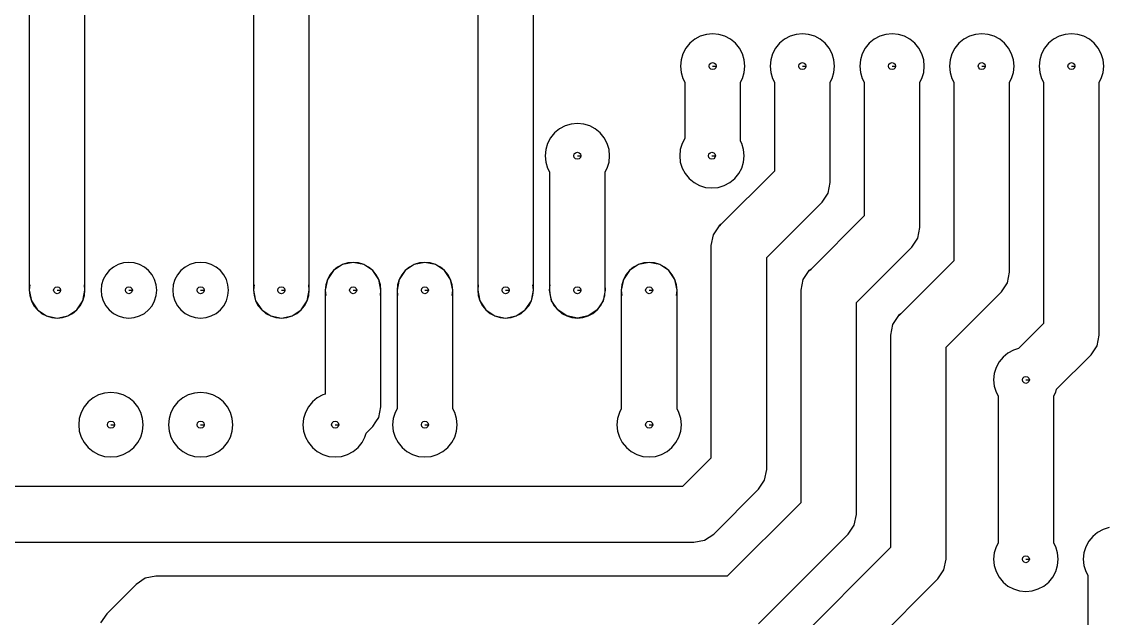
# Model space of a CAD drawing. Extents: x 1.8 to 92.2, y 1.8 to 69.3.
# Drawn here: x 22.36 to 53.02, y 18.64 to 35.55 of the extents above; entities that cross this region are included whole.
import ezdxf

# ---------------------------------------------------------------- set-up
doc = ezdxf.new("R2010")
doc.units = 0
doc.header["$LTSCALE"] = 0.000394
doc.layers.add('PLAN_1', color=7, linetype='CONTINUOUS')

msp = doc.modelspace()

# ---------------------------------------------------------------- linework, layer by layer
at = {"layer": 'PLAN_1', "color": 7}
for p, q in [((30.506939, 27.939997), (30.506939, 41.401997)), ((28.929001, 41.075199), (28.929001, 27.939997)), ((36.856937, 27.939997), (36.856937, 38.861996)), ((35.279003, 38.535194), (35.279003, 27.939997)), ((22.579002, 36.067997), (22.579002, 27.939997)), ((24.156944, 27.939997), (24.156944, 35.741199)), ((41.422817, 35.049484), (41.284401, 34.935886)), ((41.580738, 35.133892), (41.422817, 35.049484)), ((41.75209, 35.185875), (41.580738, 35.133892)), ((41.93029, 35.203423), (41.75209, 35.185875)), ((42.10849, 35.185875), (41.93029, 35.203423)), ((42.279842, 35.133892), (42.10849, 35.185875)), ((42.437763, 35.049484), (42.279842, 35.133892)), ((42.57618, 34.935886), (42.437763, 35.049484)), ((43.962818, 35.049484), (43.824402, 34.935886)), ((44.120739, 35.133892), (43.962818, 35.049484)), ((44.292091, 35.185875), (44.120739, 35.133892)), ((44.470291, 35.203423), (44.292091, 35.185875)), ((44.648491, 35.185875), (44.470291, 35.203423)), ((44.819843, 35.133892), (44.648491, 35.185875)), ((44.977764, 35.049484), (44.819843, 35.133892)), ((45.11618, 34.935886), (44.977764, 35.049484)), ((46.502819, 35.049484), (46.364403, 34.935886)), ((46.66074, 35.133892), (46.502819, 35.049484)), ((46.832092, 35.185875), (46.66074, 35.133892)), ((47.010292, 35.203423), (46.832092, 35.185875)), ((47.188492, 35.185875), (47.010292, 35.203423)), ((47.359844, 35.133892), (47.188492, 35.185875)), ((47.517765, 35.049484), (47.359844, 35.133892)), ((47.656181, 34.935886), (47.517765, 35.049484)), ((49.042816, 35.049484), (48.9044, 34.935886)), ((49.200737, 35.133892), (49.042816, 35.049484)), ((49.372089, 35.185875), (49.200737, 35.133892)), ((49.550289, 35.203423), (49.372089, 35.185875)), ((49.728489, 35.185875), (49.550289, 35.203423)), ((49.899841, 35.133892), (49.728489, 35.185875)), ((50.057762, 35.049484), (49.899841, 35.133892)), ((50.196178, 34.935886), (50.057762, 35.049484)), ((51.582817, 35.049484), (51.444401, 34.935886)), ((51.740738, 35.133892), (51.582817, 35.049484)), ((51.91209, 35.185875), (51.740738, 35.133892)), ((52.09029, 35.203423), (51.91209, 35.185875)), ((52.26849, 35.185875), (52.09029, 35.203423)), ((52.439842, 35.133892), (52.26849, 35.185875)), ((52.597763, 35.049484), (52.439842, 35.133892)), ((52.736179, 34.935886), (52.597763, 35.049484)), ((41.170803, 34.79747), (41.086395, 34.639549)), ((41.284401, 34.935886), (41.170803, 34.79747)), ((42.689777, 34.79747), (42.57618, 34.935886)), ((42.774185, 34.639549), (42.689777, 34.79747)), ((43.710804, 34.79747), (43.626396, 34.639549)), ((43.824402, 34.935886), (43.710804, 34.79747)), ((45.229778, 34.79747), (45.11618, 34.935886)), ((45.314186, 34.639549), (45.229778, 34.79747)), ((46.250805, 34.79747), (46.166397, 34.639549)), ((46.364403, 34.935886), (46.250805, 34.79747)), ((47.769779, 34.79747), (47.656181, 34.935886)), ((47.854187, 34.639549), (47.769779, 34.79747)), ((48.790802, 34.79747), (48.706394, 34.639549)), ((48.9044, 34.935886), (48.790802, 34.79747)), ((50.309776, 34.79747), (50.196178, 34.935886)), ((50.394184, 34.639549), (50.309776, 34.79747)), ((51.330803, 34.79747), (51.246395, 34.639549)), ((51.444401, 34.935886), (51.330803, 34.79747)), ((52.849777, 34.79747), (52.736179, 34.935886)), ((52.934185, 34.639549), (52.849777, 34.79747)), ((41.034412, 34.468197), (41.016861, 34.289997)), ((41.086395, 34.639549), (41.034412, 34.468197)), ((41.830292, 34.289997), (41.843689, 34.339996)), ((41.843689, 34.339996), (41.880291, 34.376598)), ((41.880291, 34.376598), (41.93029, 34.389996)), ((41.93029, 34.389996), (41.980289, 34.376598)), ((41.980289, 34.376598), (42.016891, 34.339996)), ((42.016891, 34.339996), (42.030289, 34.289997)), ((42.826168, 34.468197), (42.774185, 34.639549)), ((42.843716, 34.289997), (42.826168, 34.468197)), ((43.574413, 34.468197), (43.556862, 34.289997)), ((43.626396, 34.639549), (43.574413, 34.468197)), ((44.370293, 34.289997), (44.38369, 34.339996)), ((44.38369, 34.339996), (44.420292, 34.376598)), ((44.420292, 34.376598), (44.470291, 34.389996)), ((44.470291, 34.389996), (44.52029, 34.376598)), ((44.52029, 34.376598), (44.556892, 34.339996)), ((44.556892, 34.339996), (44.57029, 34.289997)), ((45.366169, 34.468197), (45.314186, 34.639549)), ((45.383717, 34.289997), (45.366169, 34.468197)), ((46.114414, 34.468197), (46.096863, 34.289997)), ((46.166397, 34.639549), (46.114414, 34.468197)), ((46.910294, 34.289997), (46.923691, 34.339996)), ((46.923691, 34.339996), (46.960293, 34.376598)), ((46.960293, 34.376598), (47.010292, 34.389996)), ((47.010292, 34.389996), (47.060291, 34.376598)), ((47.060291, 34.376598), (47.096893, 34.339996)), ((47.096893, 34.339996), (47.110291, 34.289997)), ((47.90617, 34.468197), (47.854187, 34.639549)), ((47.923717, 34.289997), (47.90617, 34.468197)), ((48.654411, 34.468197), (48.636864, 34.289997)), ((48.706394, 34.639549), (48.654411, 34.468197)), ((49.450291, 34.289997), (49.463688, 34.339996)), ((49.463688, 34.339996), (49.50029, 34.376598)), ((49.50029, 34.376598), (49.550289, 34.389996)), ((49.550289, 34.389996), (49.600288, 34.376598)), ((49.600288, 34.376598), (49.63689, 34.339996)), ((49.63689, 34.339996), (49.650288, 34.289997)), ((50.446167, 34.468197), (50.394184, 34.639549)), ((50.463715, 34.289997), (50.446167, 34.468197)), ((51.194412, 34.468197), (51.176865, 34.289997)), ((51.246395, 34.639549), (51.194412, 34.468197)), ((51.990292, 34.289997), (52.003689, 34.339996)), ((52.003689, 34.339996), (52.040291, 34.376598)), ((52.040291, 34.376598), (52.09029, 34.389996)), ((52.09029, 34.389996), (52.140289, 34.376598)), ((52.140289, 34.376598), (52.176891, 34.339996)), ((52.176891, 34.339996), (52.190289, 34.289997)), ((52.986168, 34.468197), (52.934185, 34.639549)), ((53.003716, 34.289997), (52.986168, 34.468197)), ((41.016861, 34.289997), (41.034412, 34.111797)), ((41.034412, 34.111797), (41.086395, 33.940445)), ((41.843689, 34.239998), (41.830292, 34.289997)), ((41.880291, 34.203396), (41.843689, 34.239998)), ((41.93029, 34.189999), (41.880291, 34.203396)), ((41.93029, 34.289997), (42.030289, 34.289997)), ((41.980289, 34.203396), (41.93029, 34.189999)), ((42.016891, 34.239998), (41.980289, 34.203396)), ((42.030289, 34.289997), (42.016891, 34.239998)), ((42.774185, 33.940445), (42.826168, 34.111797)), ((42.826168, 34.111797), (42.843716, 34.289997)), ((43.556862, 34.289997), (43.574413, 34.111797)), ((43.574413, 34.111797), (43.626396, 33.940445)), ((44.38369, 34.239998), (44.370293, 34.289997)), ((44.420292, 34.203396), (44.38369, 34.239998)), ((44.470291, 34.189999), (44.420292, 34.203396)), ((44.470291, 34.289997), (44.57029, 34.289997)), ((44.52029, 34.203396), (44.470291, 34.189999)), ((44.556892, 34.239998), (44.52029, 34.203396)), ((44.57029, 34.289997), (44.556892, 34.239998)), ((45.314186, 33.940445), (45.366169, 34.111797)), ((45.366169, 34.111797), (45.383717, 34.289997)), ((46.096863, 34.289997), (46.114414, 34.111797)), ((46.114414, 34.111797), (46.166397, 33.940445)), ((46.923691, 34.239998), (46.910294, 34.289997)), ((46.960293, 34.203396), (46.923691, 34.239998)), ((47.010292, 34.189999), (46.960293, 34.203396)), ((47.010292, 34.289997), (47.110291, 34.289997)), ((47.060291, 34.203396), (47.010292, 34.189999)), ((47.096893, 34.239998), (47.060291, 34.203396)), ((47.110291, 34.289997), (47.096893, 34.239998)), ((47.854187, 33.940445), (47.90617, 34.111797)), ((47.90617, 34.111797), (47.923717, 34.289997)), ((48.636864, 34.289997), (48.654411, 34.111797)), ((48.654411, 34.111797), (48.706394, 33.940445)), ((49.463688, 34.239998), (49.450291, 34.289997)), ((49.50029, 34.203396), (49.463688, 34.239998)), ((49.550289, 34.189999), (49.50029, 34.203396)), ((49.550289, 34.289997), (49.650288, 34.289997)), ((49.600288, 34.203396), (49.550289, 34.189999)), ((49.63689, 34.239998), (49.600288, 34.203396)), ((49.650288, 34.289997), (49.63689, 34.239998)), ((50.394184, 33.940445), (50.446167, 34.111797)), ((50.446167, 34.111797), (50.463715, 34.289997)), ((51.176865, 34.289997), (51.194412, 34.111797)), ((51.194412, 34.111797), (51.246395, 33.940445)), ((52.003689, 34.239998), (51.990292, 34.289997)), ((52.040291, 34.203396), (52.003689, 34.239998)), ((52.09029, 34.189999), (52.040291, 34.203396)), ((52.09029, 34.289997), (52.190289, 34.289997)), ((52.140289, 34.203396), (52.09029, 34.189999)), ((52.176891, 34.239998), (52.140289, 34.203396)), ((52.190289, 34.289997), (52.176891, 34.239998)), ((52.934185, 33.940445), (52.986168, 34.111797)), ((52.986168, 34.111797), (53.003716, 34.289997)), ((41.086395, 33.940445), (41.141323, 33.837681)), ((41.141323, 33.837681), (41.141323, 32.240337)), ((42.719257, 33.837681), (42.774185, 33.940445)), ((42.719257, 32.164299), (42.719257, 33.837681)), ((43.626396, 33.940445), (43.681324, 33.837681)), ((43.681324, 33.837681), (43.681324, 31.314798)), ((45.259258, 33.837681), (45.314186, 33.940445)), ((45.259258, 30.987997), (45.259258, 33.837681)), ((46.166397, 33.940445), (46.221325, 33.837681)), ((46.221325, 33.837681), (46.221325, 30.044798)), ((47.799259, 33.837681), (47.854187, 33.940445)), ((47.799259, 29.717997), (47.799259, 33.837681)), ((48.706394, 33.940445), (48.761322, 33.837681)), ((48.761322, 33.837681), (48.761322, 28.774799)), ((50.339256, 33.837681), (50.394184, 33.940445)), ((50.339256, 28.447998), (50.339256, 33.837681)), ((51.246395, 33.940445), (51.301323, 33.837681)), ((51.301323, 33.837681), (51.301323, 26.996799)), ((52.879257, 33.837681), (52.934185, 33.940445)), ((52.879257, 26.669998), (52.879257, 33.837681)), ((37.592499, 32.509483), (37.454082, 32.395889)), ((37.75042, 32.593895), (37.592499, 32.509483)), ((37.921772, 32.645874), (37.75042, 32.593895)), ((38.099972, 32.663425), (37.921772, 32.645874)), ((38.278172, 32.645874), (38.099972, 32.663425)), ((38.449524, 32.593895), (38.278172, 32.645874)), ((38.607445, 32.509483), (38.449524, 32.593895)), ((38.745861, 32.395889), (38.607445, 32.509483)), ((37.340485, 32.257473), (37.256077, 32.099552)), ((37.454082, 32.395889), (37.340485, 32.257473)), ((38.859459, 32.257469), (38.745861, 32.395889)), ((38.943867, 32.099552), (38.859459, 32.257469)), ((41.141323, 32.240337), (41.066074, 32.099552)), ((37.204094, 31.9282), (37.186546, 31.749998)), ((37.256077, 32.099552), (37.204094, 31.9282)), ((38.99585, 31.9282), (38.943867, 32.099552)), ((39.013397, 31.749998), (38.99585, 31.9282)), ((41.014091, 31.9282), (40.996544, 31.749998)), ((41.066074, 32.099552), (41.014091, 31.9282)), ((42.753864, 32.099552), (42.719257, 32.164299)), ((42.805847, 31.9282), (42.753864, 32.099552)), ((42.823395, 31.749998), (42.805847, 31.9282)), ((37.186546, 31.749998), (37.204094, 31.571796)), ((37.999973, 31.749998), (38.013371, 31.799997)), ((38.013371, 31.699999), (37.999973, 31.749998)), ((38.013371, 31.799997), (38.049973, 31.836601)), ((38.049973, 31.663395), (38.013371, 31.699999)), ((38.049973, 31.836601), (38.099972, 31.849998)), ((38.099972, 31.649998), (38.049973, 31.663395)), ((38.099972, 31.849998), (38.149971, 31.836601)), ((38.099972, 31.749998), (38.19997, 31.749998)), ((38.149971, 31.663395), (38.099972, 31.649998)), ((38.149971, 31.836601), (38.186573, 31.799997)), ((38.186573, 31.699999), (38.149971, 31.663395)), ((38.186573, 31.799997), (38.19997, 31.749998)), ((38.19997, 31.749998), (38.186573, 31.699999)), ((38.99585, 31.571796), (39.013397, 31.749998)), ((40.996544, 31.749998), (41.014091, 31.571796)), ((41.809971, 31.749998), (41.823368, 31.799997)), ((41.823368, 31.699999), (41.809971, 31.749998)), ((41.823368, 31.799997), (41.85997, 31.836601)), ((41.85997, 31.663395), (41.823368, 31.699999)), ((41.85997, 31.836601), (41.909969, 31.849998)), ((41.909969, 31.649998), (41.85997, 31.663395)), ((41.909969, 31.849998), (41.959969, 31.836601)), ((41.909969, 31.749998), (42.009968, 31.749998)), ((41.959969, 31.663395), (41.909969, 31.649998)), ((41.959969, 31.836601), (41.996571, 31.799997)), ((41.996571, 31.699999), (41.959969, 31.663395)), ((41.996571, 31.799997), (42.009968, 31.749998)), ((42.009968, 31.749998), (41.996571, 31.699999)), ((42.805847, 31.571796), (42.823395, 31.749998)), ((37.204094, 31.571796), (37.256077, 31.400444)), ((37.256077, 31.400444), (37.311005, 31.29768)), ((37.311005, 31.29768), (37.311005, 27.939997)), ((38.888939, 31.29768), (38.943867, 31.400444)), ((38.888939, 27.939997), (38.888939, 31.29768)), ((38.943867, 31.400444), (38.99585, 31.571796)), ((41.014091, 31.571796), (41.066074, 31.400444)), ((41.066074, 31.400444), (41.150482, 31.242525)), ((43.681324, 31.314798), (42.175327, 29.808802)), ((42.669456, 31.242525), (42.753864, 31.400444)), ((42.753864, 31.400444), (42.805847, 31.571796)), ((41.150482, 31.242525), (41.26408, 31.104107)), ((41.26408, 31.104107), (41.402496, 30.990511)), ((41.402496, 30.990511), (41.560417, 30.906101)), ((42.259521, 30.906101), (42.417442, 30.990511)), ((42.417442, 30.990511), (42.555859, 31.104107)), ((42.555859, 31.104107), (42.669456, 31.242525)), ((45.199203, 30.686073), (45.259258, 30.987997)), ((41.560417, 30.906101), (41.73177, 30.854122)), ((41.73177, 30.854122), (41.909969, 30.836571)), ((41.909969, 30.836571), (42.088169, 30.854122)), ((42.088169, 30.854122), (42.259521, 30.906101)), ((45.028992, 30.431334), (45.199203, 30.686073)), ((43.460938, 28.862875), (45.028992, 30.431334)), ((42.114086, 29.767881), (41.943058, 29.511923)), ((42.175327, 29.808802), (42.114086, 29.767881)), ((42.134407, 29.767881), (42.175327, 29.808802)), ((46.221325, 30.044798), (44.715336, 28.538809)), ((41.943058, 29.511923), (41.883003, 29.209997)), ((47.739204, 29.416073), (47.799259, 29.717997)), ((41.883003, 29.209997), (41.883003, 23.1868)), ((46.000935, 27.592871), (47.568993, 29.161333)), ((47.568993, 29.161333), (47.739204, 29.416073)), ((43.460938, 22.859999), (43.460938, 28.862875)), ((24.96167, 28.595999), (24.84211, 28.497881)), ((25.098068, 28.668907), (24.96167, 28.595999)), ((25.246071, 28.713804), (25.098068, 28.668907)), ((25.399994, 28.728964), (25.246071, 28.713804)), ((25.553917, 28.713804), (25.399994, 28.728964)), ((25.70192, 28.668907), (25.553917, 28.713804)), ((25.838318, 28.595999), (25.70192, 28.668907)), ((25.957878, 28.497881), (25.838318, 28.595999)), ((26.993645, 28.595999), (26.874084, 28.497881)), ((27.130043, 28.668907), (26.993645, 28.595999)), ((27.278046, 28.713804), (27.130043, 28.668907)), ((27.431969, 28.728964), (27.278046, 28.713804)), ((27.585892, 28.713804), (27.431969, 28.728964)), ((27.733894, 28.668907), (27.585892, 28.713804)), ((27.870293, 28.595999), (27.733894, 28.668907)), ((27.989853, 28.497881), (27.870293, 28.595999)), ((31.448044, 28.668907), (31.192085, 28.497881)), ((31.311642, 28.595999), (31.192085, 28.497881)), ((31.448044, 28.668907), (31.311642, 28.595999)), ((31.749969, 28.728964), (31.448044, 28.668907)), ((31.59605, 28.713804), (31.448044, 28.668907)), ((31.749969, 28.728964), (31.59605, 28.713804)), ((31.903889, 28.713804), (31.749969, 28.728964)), ((32.051895, 28.668907), (31.749969, 28.728964)), ((32.051895, 28.668907), (31.903889, 28.713804)), ((32.188297, 28.595999), (32.051895, 28.668907)), ((32.307854, 28.497881), (32.051895, 28.668907)), ((32.307854, 28.497881), (32.188297, 28.595999)), ((33.480045, 28.668907), (33.224087, 28.497881)), ((33.343643, 28.595999), (33.224087, 28.497881)), ((33.480045, 28.668907), (33.343643, 28.595999)), ((33.781971, 28.728964), (33.480045, 28.668907)), ((33.628052, 28.713804), (33.480045, 28.668907)), ((33.781971, 28.728964), (33.628052, 28.713804)), ((33.93589, 28.713804), (33.781971, 28.728964)), ((34.083897, 28.668907), (33.781971, 28.728964)), ((34.083897, 28.668907), (33.93589, 28.713804)), ((34.220299, 28.595999), (34.083897, 28.668907)), ((34.339855, 28.497881), (34.083897, 28.668907)), ((34.339855, 28.497881), (34.220299, 28.595999)), ((39.830044, 28.668907), (39.574085, 28.497881)), ((39.693642, 28.595999), (39.574085, 28.497881)), ((39.830044, 28.668907), (39.693642, 28.595999)), ((40.131969, 28.728964), (39.830044, 28.668907)), ((39.97805, 28.713804), (39.830044, 28.668907)), ((40.131969, 28.728964), (39.97805, 28.713804)), ((40.285889, 28.713804), (40.131969, 28.728964)), ((40.433895, 28.668907), (40.131969, 28.728964)), ((40.433895, 28.668907), (40.285889, 28.713804)), ((40.570297, 28.595999), (40.433895, 28.668907)), ((40.689854, 28.497881), (40.433895, 28.668907)), ((40.689854, 28.497881), (40.570297, 28.595999)), ((44.715336, 28.538809), (44.654083, 28.497881)), ((44.674408, 28.497881), (44.715336, 28.538809)), ((48.761322, 28.774799), (47.255325, 27.268803)), ((24.671082, 28.241922), (24.626183, 28.093916)), ((24.743988, 28.378323), (24.671082, 28.241922)), ((24.84211, 28.497881), (24.743988, 28.378323)), ((26.056, 28.378323), (25.957878, 28.497881)), ((26.128906, 28.241922), (26.056, 28.378323)), ((26.173805, 28.093916), (26.128906, 28.241922)), ((26.703056, 28.241922), (26.658157, 28.093916)), ((26.775963, 28.378323), (26.703056, 28.241922)), ((26.874084, 28.497881), (26.775963, 28.378323)), ((28.087975, 28.378323), (27.989853, 28.497881)), ((28.160881, 28.241922), (28.087975, 28.378323)), ((28.20578, 28.093916), (28.160881, 28.241922)), ((31.021057, 28.241922), (30.961002, 27.939997)), ((31.021057, 28.241922), (30.976162, 28.093916)), ((31.192085, 28.497881), (31.021057, 28.241922)), ((31.093967, 28.378323), (31.021057, 28.241922)), ((31.192085, 28.497881), (31.093967, 28.378323)), ((32.405972, 28.378323), (32.307854, 28.497881)), ((32.478882, 28.241922), (32.307854, 28.497881)), ((32.478882, 28.241922), (32.405972, 28.378323)), ((32.523777, 28.093916), (32.478882, 28.241922)), ((32.538937, 27.939997), (32.478882, 28.241922)), ((33.053059, 28.241922), (32.993004, 27.939997)), ((33.053059, 28.241922), (33.008163, 28.093916)), ((33.224087, 28.497881), (33.053059, 28.241922)), ((33.125969, 28.378323), (33.053059, 28.241922)), ((33.224087, 28.497881), (33.125969, 28.378323)), ((34.437973, 28.378323), (34.339855, 28.497881)), ((34.510883, 28.241922), (34.339855, 28.497881)), ((34.510883, 28.241922), (34.437973, 28.378323)), ((34.555779, 28.093916), (34.510883, 28.241922)), ((34.570938, 27.939997), (34.510883, 28.241922)), ((39.403057, 28.241922), (39.343002, 27.939997)), ((39.403057, 28.241922), (39.358162, 28.093916)), ((39.574085, 28.497881), (39.403057, 28.241922)), ((39.475967, 28.378323), (39.403057, 28.241922)), ((39.574085, 28.497881), (39.475967, 28.378323)), ((40.787971, 28.378323), (40.689854, 28.497881)), ((40.860882, 28.241922), (40.689854, 28.497881)), ((40.860882, 28.241922), (40.787971, 28.378323)), ((40.905777, 28.093916), (40.860882, 28.241922)), ((40.920937, 27.939997), (40.860882, 28.241922)), ((44.483055, 28.241922), (44.423, 27.939997)), ((44.654083, 28.497881), (44.483055, 28.241922)), ((50.279202, 28.146074), (50.339256, 28.447998)), ((22.594162, 28.093916), (22.579002, 27.939997)), ((22.579002, 27.939997), (22.594162, 27.786077)), ((22.579002, 27.939997), (22.639061, 27.638071)), ((23.267973, 27.939997), (23.28137, 27.989996)), ((23.28137, 27.889997), (23.267973, 27.939997)), ((23.28137, 27.989996), (23.317974, 28.0266)), ((23.317974, 28.0266), (23.367973, 28.039997)), ((23.367973, 28.039997), (23.417973, 28.0266)), ((23.367973, 27.939997), (23.467974, 27.939997)), ((23.417973, 28.0266), (23.454576, 27.989996)), ((23.454576, 27.989996), (23.467974, 27.939997)), ((23.467974, 27.939997), (23.454576, 27.889997)), ((24.096886, 27.638071), (24.156944, 27.939997)), ((24.156944, 27.939997), (24.141785, 28.093916)), ((24.141785, 27.786077), (24.156944, 27.939997)), ((24.626183, 28.093916), (24.611023, 27.939997)), ((24.611023, 27.939997), (24.626183, 27.786077)), ((25.299994, 27.939997), (25.313391, 27.989996)), ((25.313391, 27.889997), (25.299994, 27.939997)), ((25.313391, 27.989996), (25.349995, 28.0266)), ((25.349995, 28.0266), (25.399994, 28.039997)), ((25.399994, 28.039997), (25.449993, 28.0266)), ((25.399994, 27.939997), (25.499994, 27.939997)), ((25.449993, 28.0266), (25.486597, 27.989996)), ((25.486597, 27.989996), (25.499994, 27.939997)), ((25.499994, 27.939997), (25.486597, 27.889997)), ((26.188965, 27.939997), (26.173805, 28.093916)), ((26.173805, 27.786077), (26.188965, 27.939997)), ((26.658157, 28.093916), (26.642998, 27.939997)), ((26.642998, 27.939997), (26.658157, 27.786077)), ((27.331968, 27.939997), (27.345366, 27.989996)), ((27.345366, 27.889997), (27.331968, 27.939997)), ((27.345366, 27.989996), (27.381969, 28.0266)), ((27.381969, 28.0266), (27.431969, 28.039997)), ((27.431969, 28.039997), (27.481968, 28.0266)), ((27.431969, 27.939997), (27.531969, 27.939997)), ((27.481968, 28.0266), (27.518572, 27.989996)), ((27.518572, 27.989996), (27.531969, 27.939997)), ((27.531969, 27.939997), (27.518572, 27.889997)), ((28.22094, 27.939997), (28.20578, 28.093916)), ((28.20578, 27.786077), (28.22094, 27.939997)), ((28.94416, 28.093916), (28.929001, 27.939997)), ((28.929001, 27.939997), (28.94416, 27.786077)), ((28.929001, 27.939997), (28.989059, 27.638071)), ((29.617971, 27.939997), (29.631369, 27.989996)), ((29.631369, 27.889997), (29.617971, 27.939997)), ((29.631369, 27.989996), (29.667973, 28.0266)), ((29.667973, 28.0266), (29.717972, 28.039997)), ((29.717972, 28.039997), (29.767971, 28.0266)), ((29.717972, 27.939997), (29.817972, 27.939997)), ((29.767971, 28.0266), (29.804575, 27.989996)), ((29.804575, 27.989996), (29.817972, 27.939997)), ((29.817972, 27.939997), (29.804575, 27.889997)), ((30.446884, 27.638071), (30.506939, 27.939997)), ((30.506939, 27.939997), (30.491779, 28.093916)), ((30.491779, 27.786077), (30.506939, 27.939997)), ((30.976162, 28.093916), (30.961002, 27.939997)), ((30.961002, 27.939997), (30.961002, 24.994699)), ((30.961002, 27.939997), (30.976162, 27.786077)), ((31.649969, 27.939997), (31.663366, 27.989996)), ((31.663366, 27.889997), (31.649969, 27.939997)), ((31.663366, 27.989996), (31.69997, 28.0266)), ((31.69997, 28.0266), (31.749969, 28.039997)), ((31.749969, 28.039997), (31.799969, 28.0266)), ((31.749969, 27.939997), (31.84997, 27.939997)), ((31.799969, 28.0266), (31.836573, 27.989996)), ((31.836573, 27.989996), (31.84997, 27.939997)), ((31.84997, 27.939997), (31.836573, 27.889997)), ((32.538937, 27.939997), (32.523777, 28.093916)), ((32.523777, 27.786077), (32.538937, 27.939997)), ((32.538937, 24.637999), (32.538937, 27.939997)), ((33.008163, 28.093916), (32.993004, 27.939997)), ((32.993004, 27.939997), (32.993004, 24.582315)), ((32.993004, 27.939997), (33.008163, 27.786077)), ((33.681973, 27.939997), (33.69537, 27.989996)), ((33.69537, 27.889997), (33.681973, 27.939997)), ((33.69537, 27.989996), (33.731972, 28.0266)), ((33.731972, 28.0266), (33.781971, 28.039997)), ((33.781971, 28.039997), (33.83197, 28.0266)), ((33.781971, 27.939997), (33.881969, 27.939997)), ((33.83197, 28.0266), (33.868572, 27.989996)), ((33.868572, 27.989996), (33.881969, 27.939997)), ((33.881969, 27.939997), (33.868572, 27.889997)), ((34.570938, 27.939997), (34.555779, 28.093916)), ((34.555779, 27.786077), (34.570938, 27.939997)), ((34.570938, 24.582315), (34.570938, 27.939997)), ((35.294163, 28.093916), (35.279003, 27.939997)), ((35.279003, 27.939997), (35.294163, 27.786077)), ((35.279003, 27.939997), (35.339058, 27.638071)), ((35.967972, 27.939997), (35.981369, 27.989996)), ((35.981369, 27.889997), (35.967972, 27.939997)), ((35.981369, 27.989996), (36.017971, 28.0266)), ((36.017971, 28.0266), (36.06797, 28.039997)), ((36.06797, 28.039997), (36.11797, 28.0266)), ((36.06797, 27.939997), (36.167969, 27.939997)), ((36.11797, 28.0266), (36.154572, 27.989996)), ((36.154572, 27.989996), (36.167969, 27.939997)), ((36.167969, 27.939997), (36.154572, 27.889997)), ((36.796883, 27.638071), (36.856937, 27.939997)), ((36.856937, 27.939997), (36.841778, 28.093916)), ((36.841778, 27.786077), (36.856937, 27.939997)), ((37.311005, 27.939997), (37.326164, 28.093916)), ((37.371059, 27.638071), (37.311005, 27.939997)), ((37.311005, 27.939997), (37.326164, 27.786077)), ((37.999973, 27.939997), (38.013371, 27.989996)), ((38.013371, 27.889997), (37.999973, 27.939997)), ((38.013371, 27.989996), (38.049973, 28.0266)), ((38.049973, 28.0266), (38.099972, 28.039997)), ((38.099972, 28.039997), (38.149971, 28.0266)), ((38.099972, 27.939997), (38.19997, 27.939997)), ((38.149971, 28.0266), (38.186573, 27.989996)), ((38.186573, 27.989996), (38.19997, 27.939997)), ((38.19997, 27.939997), (38.186573, 27.889997)), ((38.888939, 27.939997), (38.828884, 27.638071)), ((38.873779, 28.093916), (38.888939, 27.939997)), ((38.873779, 27.786077), (38.888939, 27.939997)), ((39.358162, 28.093916), (39.343002, 27.939997)), ((39.343002, 27.939997), (39.343002, 24.582315)), ((39.343002, 27.939997), (39.358162, 27.786077)), ((40.031971, 27.939997), (40.045368, 27.989996)), ((40.045368, 27.889997), (40.031971, 27.939997)), ((40.045368, 27.989996), (40.08197, 28.0266)), ((40.08197, 28.0266), (40.131969, 28.039997)), ((40.131969, 28.039997), (40.181969, 28.0266)), ((40.131969, 27.939997), (40.231968, 27.939997)), ((40.181969, 28.0266), (40.218571, 27.989996)), ((40.218571, 27.989996), (40.231968, 27.939997)), ((40.231968, 27.939997), (40.218571, 27.889997)), ((40.920937, 27.939997), (40.905777, 28.093916)), ((40.905777, 27.786077), (40.920937, 27.939997)), ((40.920937, 24.582315), (40.920937, 27.939997)), ((44.423, 27.939997), (44.423, 21.9168)), ((50.10899, 27.891335), (50.279202, 28.146074)), ((22.594162, 27.786077), (22.639061, 27.638071)), ((22.639061, 27.638071), (22.711967, 27.501671)), ((22.639061, 27.638071), (22.810089, 27.382113)), ((23.317974, 27.853394), (23.28137, 27.889997)), ((23.367973, 27.839996), (23.317974, 27.853394)), ((23.417973, 27.853394), (23.367973, 27.839996)), ((23.454576, 27.889997), (23.417973, 27.853394)), ((23.925858, 27.382113), (24.096886, 27.638071)), ((24.023979, 27.501669), (24.096886, 27.638071)), ((24.096886, 27.638071), (24.141785, 27.786077)), ((24.626183, 27.786077), (24.671082, 27.638071)), ((24.671082, 27.638071), (24.743988, 27.501671)), ((25.349995, 27.853394), (25.313391, 27.889997)), ((25.399994, 27.839996), (25.349995, 27.853394)), ((25.449993, 27.853394), (25.399994, 27.839996)), ((25.486597, 27.889997), (25.449993, 27.853394)), ((26.056, 27.501669), (26.128906, 27.638071)), ((26.128906, 27.638071), (26.173805, 27.786077)), ((26.658157, 27.786077), (26.703056, 27.638071)), ((26.703056, 27.638071), (26.775963, 27.501671)), ((27.381969, 27.853394), (27.345366, 27.889997)), ((27.431969, 27.839996), (27.381969, 27.853394)), ((27.481968, 27.853394), (27.431969, 27.839996)), ((27.518572, 27.889997), (27.481968, 27.853394)), ((28.087975, 27.501669), (28.160881, 27.638071)), ((28.160881, 27.638071), (28.20578, 27.786077)), ((28.94416, 27.786077), (28.989059, 27.638071)), ((28.989059, 27.638071), (29.061966, 27.501671)), ((28.989059, 27.638071), (29.160088, 27.382113)), ((29.667973, 27.853394), (29.631369, 27.889997)), ((29.717972, 27.839996), (29.667973, 27.853394)), ((29.767971, 27.853394), (29.717972, 27.839996)), ((29.804575, 27.889997), (29.767971, 27.853394)), ((30.275856, 27.382113), (30.446884, 27.638071)), ((30.373974, 27.501669), (30.446884, 27.638071)), ((30.446884, 27.638071), (30.491779, 27.786077)), ((31.69997, 27.853394), (31.663366, 27.889997)), ((31.749969, 27.839996), (31.69997, 27.853394)), ((31.799969, 27.853394), (31.749969, 27.839996)), ((31.836573, 27.889997), (31.799969, 27.853394)), ((33.731972, 27.853394), (33.69537, 27.889997)), ((33.781971, 27.839996), (33.731972, 27.853394)), ((33.83197, 27.853394), (33.781971, 27.839996)), ((33.868572, 27.889997), (33.83197, 27.853394)), ((35.294163, 27.786077), (35.339058, 27.638071)), ((35.339058, 27.638071), (35.411968, 27.501671)), ((35.339058, 27.638071), (35.510086, 27.382113)), ((36.017971, 27.853394), (35.981369, 27.889997)), ((36.06797, 27.839996), (36.017971, 27.853394)), ((36.11797, 27.853394), (36.06797, 27.839996)), ((36.154572, 27.889997), (36.11797, 27.853394)), ((36.625854, 27.382113), (36.796883, 27.638071)), ((36.723972, 27.501669), (36.796883, 27.638071)), ((36.796883, 27.638071), (36.841778, 27.786077)), ((37.326164, 27.786077), (37.371059, 27.638071)), ((37.542088, 27.382113), (37.371059, 27.638071)), ((37.371059, 27.638071), (37.44397, 27.501671)), ((38.049973, 27.853394), (38.013371, 27.889997)), ((38.099972, 27.839996), (38.049973, 27.853394)), ((38.149971, 27.853394), (38.099972, 27.839996)), ((38.186573, 27.889997), (38.149971, 27.853394)), ((38.828884, 27.638071), (38.657856, 27.382113)), ((38.755974, 27.501669), (38.828884, 27.638071)), ((38.828884, 27.638071), (38.873779, 27.786077)), ((40.08197, 27.853394), (40.045368, 27.889997)), ((40.131969, 27.839996), (40.08197, 27.853394)), ((40.181969, 27.853394), (40.131969, 27.839996)), ((40.218571, 27.889997), (40.181969, 27.853394)), ((46.000935, 21.589998), (46.000935, 27.592871)), ((48.540936, 26.322876), (50.10899, 27.891335)), ((22.711967, 27.501671), (22.810089, 27.382113)), ((22.810089, 27.382113), (22.929649, 27.283995)), ((22.810089, 27.382113), (23.066048, 27.211086)), ((23.669899, 27.211086), (23.925858, 27.382113)), ((23.806297, 27.283995), (23.925858, 27.382113)), ((23.925858, 27.382113), (24.023979, 27.501669)), ((24.743988, 27.501671), (24.84211, 27.382113)), ((24.84211, 27.382113), (24.96167, 27.283995)), ((25.838318, 27.283995), (25.957878, 27.382113)), ((25.957878, 27.382113), (26.056, 27.501669)), ((26.775963, 27.501671), (26.874084, 27.382113)), ((26.874084, 27.382113), (26.993645, 27.283995)), ((27.870293, 27.283995), (27.989853, 27.382113)), ((27.989853, 27.382113), (28.087975, 27.501669)), ((29.061966, 27.501671), (29.160088, 27.382113)), ((29.160088, 27.382113), (29.279648, 27.283995)), ((29.160088, 27.382113), (29.416046, 27.211086)), ((30.019897, 27.211086), (30.275856, 27.382113)), ((30.1563, 27.283995), (30.275856, 27.382113)), ((30.275856, 27.382113), (30.373974, 27.501669)), ((35.411968, 27.501671), (35.510086, 27.382113)), ((35.510086, 27.382113), (35.629642, 27.283995)), ((35.510086, 27.382113), (35.766045, 27.211086)), ((36.369896, 27.211086), (36.625854, 27.382113)), ((36.506298, 27.283995), (36.625854, 27.382113)), ((36.625854, 27.382113), (36.723972, 27.501669)), ((37.44397, 27.501671), (37.542088, 27.382113)), ((37.798046, 27.211086), (37.542088, 27.382113)), ((37.542088, 27.382113), (37.661644, 27.283995)), ((38.657856, 27.382113), (38.401897, 27.211086)), ((38.5383, 27.283995), (38.657856, 27.382113)), ((38.657856, 27.382113), (38.755974, 27.501669)), ((22.929649, 27.283995), (23.066048, 27.211086)), ((23.066048, 27.211086), (23.21405, 27.166189)), ((23.066048, 27.211086), (23.367973, 27.15103)), ((23.21405, 27.166189), (23.367973, 27.15103)), ((23.367973, 27.15103), (23.669899, 27.211086)), ((23.367973, 27.15103), (23.521896, 27.166189)), ((23.521896, 27.166189), (23.669899, 27.211086)), ((23.669899, 27.211086), (23.806297, 27.283995)), ((24.96167, 27.283995), (25.098068, 27.211086)), ((25.098068, 27.211086), (25.246071, 27.166189)), ((25.246071, 27.166189), (25.399994, 27.15103)), ((25.399994, 27.15103), (25.553917, 27.166189)), ((25.553917, 27.166189), (25.70192, 27.211086)), ((25.70192, 27.211086), (25.838318, 27.283995)), ((26.993645, 27.283995), (27.130043, 27.211086)), ((27.130043, 27.211086), (27.278046, 27.166189)), ((27.278046, 27.166189), (27.431969, 27.15103)), ((27.431969, 27.15103), (27.585892, 27.166189)), ((27.585892, 27.166189), (27.733894, 27.211086)), ((27.733894, 27.211086), (27.870293, 27.283995)), ((29.279648, 27.283995), (29.416046, 27.211086)), ((29.416046, 27.211086), (29.564049, 27.166189)), ((29.416046, 27.211086), (29.717972, 27.15103)), ((29.564049, 27.166189), (29.717972, 27.15103)), ((29.717972, 27.15103), (30.019897, 27.211086)), ((29.717972, 27.15103), (29.871895, 27.166189)), ((29.871895, 27.166189), (30.019897, 27.211086)), ((30.019897, 27.211086), (30.1563, 27.283995)), ((35.629642, 27.283995), (35.766045, 27.211086)), ((35.766045, 27.211086), (35.914051, 27.166189)), ((35.766045, 27.211086), (36.06797, 27.15103)), ((35.914051, 27.166189), (36.06797, 27.15103)), ((36.06797, 27.15103), (36.369896, 27.211086)), ((36.06797, 27.15103), (36.221889, 27.166189)), ((36.221889, 27.166189), (36.369896, 27.211086)), ((36.369896, 27.211086), (36.506298, 27.283995)), ((37.661644, 27.283995), (37.798046, 27.211086)), ((38.099972, 27.15103), (37.798046, 27.211086)), ((37.798046, 27.211086), (37.946053, 27.166189)), ((37.946053, 27.166189), (38.099972, 27.15103)), ((38.401897, 27.211086), (38.099972, 27.15103)), ((38.099972, 27.15103), (38.253891, 27.166189)), ((38.253891, 27.166189), (38.401897, 27.211086)), ((38.401897, 27.211086), (38.5383, 27.283995)), ((47.194084, 27.227882), (47.023056, 26.971924)), ((47.255325, 27.268803), (47.194084, 27.227882)), ((47.214405, 27.227882), (47.255325, 27.268803)), ((51.301323, 26.996799), (50.591091, 26.286568)), ((47.023056, 26.971924), (46.963001, 26.669998)), ((46.963001, 26.669998), (46.963001, 25.399998)), ((52.648174, 26.112114), (52.819202, 26.368073)), ((52.819202, 26.368073), (52.879257, 26.669998)), ((48.540936, 25.399998), (48.540936, 26.322876)), ((50.292496, 26.159485), (50.154079, 26.045889)), ((50.450417, 26.243895), (50.292496, 26.159485)), ((50.591091, 26.286568), (50.450417, 26.243895)), ((51.668842, 25.132782), (52.648174, 26.112114)), ((50.040482, 25.907471), (49.956074, 25.749552)), ((50.154079, 26.045889), (50.040482, 25.907471)), ((49.904091, 25.578199), (49.886543, 25.399998)), ((49.956074, 25.749552), (49.904091, 25.578199)), ((50.69997, 25.399998), (50.713367, 25.449997)), ((50.713367, 25.449997), (50.749969, 25.486601)), ((50.749969, 25.486601), (50.799969, 25.499998)), ((50.799969, 25.499998), (50.849968, 25.486601)), ((50.849968, 25.486601), (50.88657, 25.449997)), ((50.88657, 25.449997), (50.899967, 25.399998)), ((46.963001, 25.399998), (46.963001, 20.646799)), ((48.540936, 20.319998), (48.540936, 25.399998)), ((49.886543, 25.399998), (49.904091, 25.221796)), ((49.904091, 25.221796), (49.956074, 25.050444)), ((50.713367, 25.349998), (50.69997, 25.399998)), ((50.749969, 25.313395), (50.713367, 25.349998)), ((50.799969, 25.299997), (50.749969, 25.313395)), ((50.799969, 25.399998), (50.899967, 25.399998)), ((50.849968, 25.313395), (50.799969, 25.299997)), ((50.88657, 25.349998), (50.849968, 25.313395)), ((50.899967, 25.399998), (50.88657, 25.349998)), ((24.384491, 24.889484), (24.246078, 24.775888)), ((24.542412, 24.973894), (24.384491, 24.889484)), ((24.713768, 25.025873), (24.542412, 24.973894)), ((24.891968, 25.043425), (24.713768, 25.025873)), ((25.070168, 25.025873), (24.891968, 25.043425)), ((25.241524, 24.973894), (25.070168, 25.025873)), ((25.399437, 24.889484), (25.241524, 24.973894)), ((25.537857, 24.775888), (25.399437, 24.889484)), ((26.924492, 24.889484), (26.786079, 24.775888)), ((27.082413, 24.973894), (26.924492, 24.889484)), ((27.253769, 25.025873), (27.082413, 24.973894)), ((27.431969, 25.043425), (27.253769, 25.025873)), ((27.610168, 25.025873), (27.431969, 25.043425)), ((27.781525, 24.973894), (27.610168, 25.025873)), ((27.939438, 24.889484), (27.781525, 24.973894)), ((28.077858, 24.775888), (27.939438, 24.889484)), ((30.734497, 24.889484), (30.596081, 24.775888)), ((30.892418, 24.973894), (30.734497, 24.889484)), ((30.961002, 24.994699), (30.892418, 24.973894)), ((49.956074, 25.050444), (50.011002, 24.94768)), ((50.011002, 24.94768), (50.011002, 20.772316)), ((51.588936, 24.94768), (51.643864, 25.050444)), ((51.588936, 20.772316), (51.588936, 24.94768)), ((51.643864, 25.050444), (51.668842, 25.132782)), ((24.132484, 24.63747), (24.048073, 24.479551)), ((24.246078, 24.775888), (24.132484, 24.63747)), ((25.651451, 24.63747), (25.537857, 24.775888)), ((25.735863, 24.479551), (25.651451, 24.63747)), ((26.672485, 24.63747), (26.588074, 24.479551)), ((26.786079, 24.775888), (26.672485, 24.63747)), ((28.191452, 24.63747), (28.077858, 24.775888)), ((28.275864, 24.479551), (28.191452, 24.63747)), ((30.482483, 24.63747), (30.398075, 24.479551)), ((30.596081, 24.775888), (30.482483, 24.63747)), ((32.478882, 24.336075), (32.538937, 24.637999)), ((32.993004, 24.582315), (32.938076, 24.479551)), ((34.625866, 24.479551), (34.570938, 24.582315)), ((39.343002, 24.582315), (39.288074, 24.479551)), ((40.975864, 24.479551), (40.920937, 24.582315)), ((23.996094, 24.308199), (23.978539, 24.129997)), ((24.048073, 24.479551), (23.996094, 24.308199)), ((24.841969, 24.2166), (24.891968, 24.229998)), ((24.891968, 24.229998), (24.941967, 24.2166)), ((25.787842, 24.308199), (25.735863, 24.479551)), ((25.805397, 24.129997), (25.787842, 24.308199)), ((26.536095, 24.308199), (26.518539, 24.129997)), ((26.588074, 24.479551), (26.536095, 24.308199)), ((27.381969, 24.2166), (27.431969, 24.229998)), ((27.431969, 24.229998), (27.481968, 24.2166)), ((28.327843, 24.308199), (28.275864, 24.479551)), ((28.345398, 24.129997), (28.327843, 24.308199)), ((30.346092, 24.308199), (30.328545, 24.129997)), ((30.398075, 24.479551), (30.346092, 24.308199)), ((31.191971, 24.2166), (31.24197, 24.229998)), ((31.24197, 24.229998), (31.291969, 24.2166)), ((32.393322, 24.208023), (32.478882, 24.336075)), ((32.886093, 24.308199), (32.868546, 24.129997)), ((32.938076, 24.479551), (32.886093, 24.308199)), ((33.731972, 24.2166), (33.781971, 24.229998)), ((33.781971, 24.229998), (33.83197, 24.2166)), ((34.677849, 24.308199), (34.625866, 24.479551)), ((34.695396, 24.129997), (34.677849, 24.308199)), ((39.236092, 24.308199), (39.218544, 24.129997)), ((39.288074, 24.479551), (39.236092, 24.308199)), ((40.08197, 24.2166), (40.131969, 24.229998)), ((40.131969, 24.229998), (40.181969, 24.2166)), ((41.027847, 24.308199), (40.975864, 24.479551)), ((41.045395, 24.129997), (41.027847, 24.308199)), ((23.978539, 24.129997), (23.996094, 23.951796)), ((23.996094, 23.951796), (24.048073, 23.780443)), ((24.791967, 24.129997), (24.805365, 24.179996)), ((24.805365, 24.079998), (24.791967, 24.129997)), ((24.805365, 24.179996), (24.841969, 24.2166)), ((24.841969, 24.043394), (24.805365, 24.079998)), ((24.891968, 24.029997), (24.841969, 24.043394)), ((24.891968, 24.129997), (24.991968, 24.129997)), ((24.941967, 24.043394), (24.891968, 24.029997)), ((24.941967, 24.2166), (24.978571, 24.179996)), ((24.978571, 24.079998), (24.941967, 24.043394)), ((24.978571, 24.179996), (24.991968, 24.129997)), ((24.991968, 24.129997), (24.978571, 24.079998)), ((25.735863, 23.780443), (25.787842, 23.951796)), ((25.787842, 23.951796), (25.805397, 24.129997)), ((26.518539, 24.129997), (26.536095, 23.951796)), ((26.536095, 23.951796), (26.588074, 23.780443)), ((27.331968, 24.129997), (27.345366, 24.179996)), ((27.345366, 24.079998), (27.331968, 24.129997)), ((27.345366, 24.179996), (27.381969, 24.2166)), ((27.381969, 24.043394), (27.345366, 24.079998)), ((27.431969, 24.029997), (27.381969, 24.043394)), ((27.431969, 24.129997), (27.531969, 24.129997)), ((27.481968, 24.043394), (27.431969, 24.029997)), ((27.481968, 24.2166), (27.518572, 24.179996)), ((27.518572, 24.079998), (27.481968, 24.043394)), ((27.518572, 24.179996), (27.531969, 24.129997)), ((27.531969, 24.129997), (27.518572, 24.079998)), ((28.275864, 23.780443), (28.327843, 23.951796)), ((28.327843, 23.951796), (28.345398, 24.129997)), ((30.328545, 24.129997), (30.346092, 23.951796)), ((30.346092, 23.951796), (30.398075, 23.780443)), ((31.14197, 24.129997), (31.155367, 24.179996)), ((31.155367, 24.079998), (31.14197, 24.129997)), ((31.155367, 24.179996), (31.191971, 24.2166)), ((31.191971, 24.043394), (31.155367, 24.079998)), ((31.24197, 24.029997), (31.191971, 24.043394)), ((31.24197, 24.129997), (31.34197, 24.129997)), ((31.291969, 24.043394), (31.24197, 24.029997)), ((31.291969, 24.2166), (31.328573, 24.179996)), ((31.328573, 24.079998), (31.291969, 24.043394)), ((31.328573, 24.179996), (31.34197, 24.129997)), ((31.34197, 24.129997), (31.328573, 24.079998)), ((32.119694, 23.891956), (32.307854, 24.080116)), ((32.307854, 24.080116), (32.393322, 24.208023)), ((32.868546, 24.129997), (32.886093, 23.951796)), ((32.886093, 23.951796), (32.938076, 23.780443)), ((33.681973, 24.129997), (33.69537, 24.179996)), ((33.69537, 24.079998), (33.681973, 24.129997)), ((33.69537, 24.179996), (33.731972, 24.2166)), ((33.731972, 24.043394), (33.69537, 24.079998)), ((33.781971, 24.029997), (33.731972, 24.043394)), ((33.781971, 24.129997), (33.881969, 24.129997)), ((33.83197, 24.043394), (33.781971, 24.029997)), ((33.83197, 24.2166), (33.868572, 24.179996)), ((33.868572, 24.079998), (33.83197, 24.043394)), ((33.868572, 24.179996), (33.881969, 24.129997)), ((33.881969, 24.129997), (33.868572, 24.079998)), ((34.625866, 23.780443), (34.677849, 23.951796)), ((34.677849, 23.951796), (34.695396, 24.129997)), ((39.218544, 24.129997), (39.236092, 23.951796)), ((39.236092, 23.951796), (39.288074, 23.780443)), ((40.031971, 24.129997), (40.045368, 24.179996)), ((40.045368, 24.079998), (40.031971, 24.129997)), ((40.045368, 24.179996), (40.08197, 24.2166)), ((40.08197, 24.043394), (40.045368, 24.079998)), ((40.131969, 24.029997), (40.08197, 24.043394)), ((40.131969, 24.129997), (40.231968, 24.129997)), ((40.181969, 24.043394), (40.131969, 24.029997)), ((40.181969, 24.2166), (40.218571, 24.179996)), ((40.218571, 24.079998), (40.181969, 24.043394)), ((40.218571, 24.179996), (40.231968, 24.129997)), ((40.231968, 24.129997), (40.218571, 24.079998)), ((40.975864, 23.780443), (41.027847, 23.951796)), ((41.027847, 23.951796), (41.045395, 24.129997)), ((24.048073, 23.780443), (24.132484, 23.622524)), ((24.132484, 23.622524), (24.246078, 23.484106)), ((25.537857, 23.484106), (25.651451, 23.622524)), ((25.651451, 23.622524), (25.735863, 23.780443)), ((26.588074, 23.780443), (26.672485, 23.622524)), ((26.672485, 23.622524), (26.786079, 23.484106)), ((28.077858, 23.484106), (28.191452, 23.622524)), ((28.191452, 23.622524), (28.275864, 23.780443)), ((30.398075, 23.780443), (30.482483, 23.622524)), ((30.482483, 23.622524), (30.596081, 23.484106)), ((31.887859, 23.484106), (32.001457, 23.622524)), ((32.001457, 23.622524), (32.085865, 23.780443)), ((32.085865, 23.780443), (32.119694, 23.891956)), ((32.938076, 23.780443), (33.022484, 23.622524)), ((33.022484, 23.622524), (33.136082, 23.484106)), ((34.42786, 23.484106), (34.541458, 23.622524)), ((34.541458, 23.622524), (34.625866, 23.780443)), ((39.288074, 23.780443), (39.372482, 23.622524)), ((39.372482, 23.622524), (39.48608, 23.484106)), ((40.777859, 23.484106), (40.891457, 23.622524)), ((40.891457, 23.622524), (40.975864, 23.780443)), ((24.246078, 23.484106), (24.384499, 23.37051)), ((24.384499, 23.37051), (24.542412, 23.2861)), ((25.241524, 23.2861), (25.399445, 23.37051)), ((25.399445, 23.37051), (25.537857, 23.484106)), ((26.786079, 23.484106), (26.9245, 23.37051)), ((26.9245, 23.37051), (27.082413, 23.2861)), ((27.781525, 23.2861), (27.939445, 23.37051)), ((27.939445, 23.37051), (28.077858, 23.484106)), ((30.596081, 23.484106), (30.734497, 23.37051)), ((30.734497, 23.37051), (30.892418, 23.2861)), ((31.591522, 23.2861), (31.749443, 23.37051)), ((31.749443, 23.37051), (31.887859, 23.484106)), ((33.136082, 23.484106), (33.274498, 23.37051)), ((33.274498, 23.37051), (33.432419, 23.2861)), ((34.131523, 23.2861), (34.289444, 23.37051)), ((34.289444, 23.37051), (34.42786, 23.484106)), ((39.48608, 23.484106), (39.624496, 23.37051)), ((39.624496, 23.37051), (39.782417, 23.2861)), ((40.481522, 23.2861), (40.639442, 23.37051)), ((40.639442, 23.37051), (40.777859, 23.484106)), ((24.542412, 23.2861), (24.713768, 23.234121)), ((24.713768, 23.234121), (24.891968, 23.21657)), ((24.891968, 23.21657), (25.070168, 23.234121)), ((25.070168, 23.234121), (25.241524, 23.2861)), ((27.082413, 23.2861), (27.253769, 23.234121)), ((27.253769, 23.234121), (27.431969, 23.21657)), ((27.431969, 23.21657), (27.610168, 23.234121)), ((27.610168, 23.234121), (27.781525, 23.2861)), ((30.892418, 23.2861), (31.06377, 23.234121)), ((31.06377, 23.234121), (31.24197, 23.21657)), ((31.24197, 23.21657), (31.42017, 23.234121)), ((31.42017, 23.234121), (31.591522, 23.2861)), ((33.432419, 23.2861), (33.603771, 23.234121)), ((33.603771, 23.234121), (33.781971, 23.21657)), ((33.781971, 23.21657), (33.960171, 23.234121)), ((33.960171, 23.234121), (34.131523, 23.2861)), ((39.782417, 23.2861), (39.95377, 23.234121)), ((39.95377, 23.234121), (40.131969, 23.21657)), ((40.131969, 23.21657), (40.310169, 23.234121)), ((40.310169, 23.234121), (40.481522, 23.2861)), ((41.883003, 23.1868), (41.075169, 22.378965)), ((43.400883, 22.558073), (43.460938, 22.859999)), ((43.229855, 22.302114), (43.400883, 22.558073)), ((41.075169, 22.378965), (19.811974, 22.378965)), ((41.959854, 21.032114), (43.229855, 22.302114)), ((44.423, 21.9168), (42.345169, 19.838966)), ((45.94088, 21.288073), (46.000935, 21.589998)), ((45.769852, 21.032114), (45.94088, 21.288073)), ((52.990417, 21.163895), (52.832497, 21.079485)), ((53.16177, 21.215874), (52.990417, 21.163895)), ((41.40197, 20.801031), (41.703896, 20.861088)), ((41.703896, 20.861088), (41.959854, 21.032114)), ((43.229855, 18.492115), (45.769852, 21.032114)), ((52.69408, 20.965889), (52.580482, 20.827471)), ((52.832497, 21.079485), (52.69408, 20.965889)), ((20.138771, 20.801031), (41.40197, 20.801031)), ((46.963001, 20.646799), (43.61517, 17.298965)), ((49.956074, 20.669552), (49.904091, 20.498199)), ((50.011002, 20.772316), (49.956074, 20.669552)), ((51.643864, 20.669552), (51.588936, 20.772316)), ((51.695847, 20.498199), (51.643864, 20.669552)), ((52.496075, 20.669552), (52.444092, 20.498199)), ((52.580482, 20.827471), (52.496075, 20.669552)), ((48.480881, 20.018072), (48.540936, 20.319998)), ((49.904091, 20.498199), (49.886543, 20.319998)), ((49.886543, 20.319998), (49.904091, 20.141796)), ((50.69997, 20.319998), (50.713367, 20.369997)), ((50.713367, 20.269999), (50.69997, 20.319998)), ((50.713367, 20.369997), (50.749969, 20.406601)), ((50.749969, 20.233395), (50.713367, 20.269999)), ((50.749969, 20.406601), (50.799969, 20.419998)), ((50.799969, 20.419998), (50.849968, 20.406601)), ((50.799969, 20.319998), (50.899967, 20.319998)), ((50.849968, 20.406601), (50.88657, 20.369997)), ((50.88657, 20.269999), (50.849968, 20.233395)), ((50.88657, 20.369997), (50.899967, 20.319998)), ((50.899967, 20.319998), (50.88657, 20.269999)), ((51.713394, 20.319998), (51.695847, 20.498199)), ((51.695847, 20.141796), (51.713394, 20.319998)), ((52.444092, 20.498199), (52.426544, 20.319998)), ((52.426544, 20.319998), (52.444092, 20.141796)), ((48.309853, 19.762114), (48.480881, 20.018072)), ((49.904091, 20.141796), (49.956074, 19.970444)), ((49.956074, 19.970444), (50.040482, 19.812525)), ((50.799969, 20.219997), (50.749969, 20.233395)), ((50.849968, 20.233395), (50.799969, 20.219997)), ((51.559456, 19.812525), (51.643864, 19.970444)), ((51.643864, 19.970444), (51.695847, 20.141796)), ((52.444092, 20.141796), (52.496075, 19.970444)), ((52.496075, 19.970444), (52.551003, 19.86768)), ((25.860046, 19.77891), (25.603241, 19.607035)), ((26.161972, 19.838966), (25.860046, 19.77891)), ((42.345169, 19.838966), (26.161972, 19.838966)), ((44.499855, 15.952114), (48.309853, 19.762114)), ((50.040482, 19.812525), (50.154079, 19.674107)), ((50.154079, 19.674107), (50.292496, 19.560511)), ((51.307442, 19.560511), (51.445858, 19.674107)), ((51.445858, 19.674107), (51.559456, 19.812525)), ((52.551003, 19.86768), (52.551003, 17.298965)), ((25.603241, 19.607035), (24.770966, 18.772223)), ((50.292496, 19.560511), (50.450417, 19.476101)), ((50.450417, 19.476101), (50.621769, 19.424122)), ((50.621769, 19.424122), (50.799969, 19.40657)), ((50.799969, 19.40657), (50.978168, 19.424122)), ((50.978168, 19.424122), (51.149521, 19.476101)), ((51.149521, 19.476101), (51.307442, 19.560511)), ((24.770966, 18.772223), (24.599937, 18.516264))]:
    msp.add_line(p, q, dxfattribs=at)

doc.saveas('drawing.dxf')
